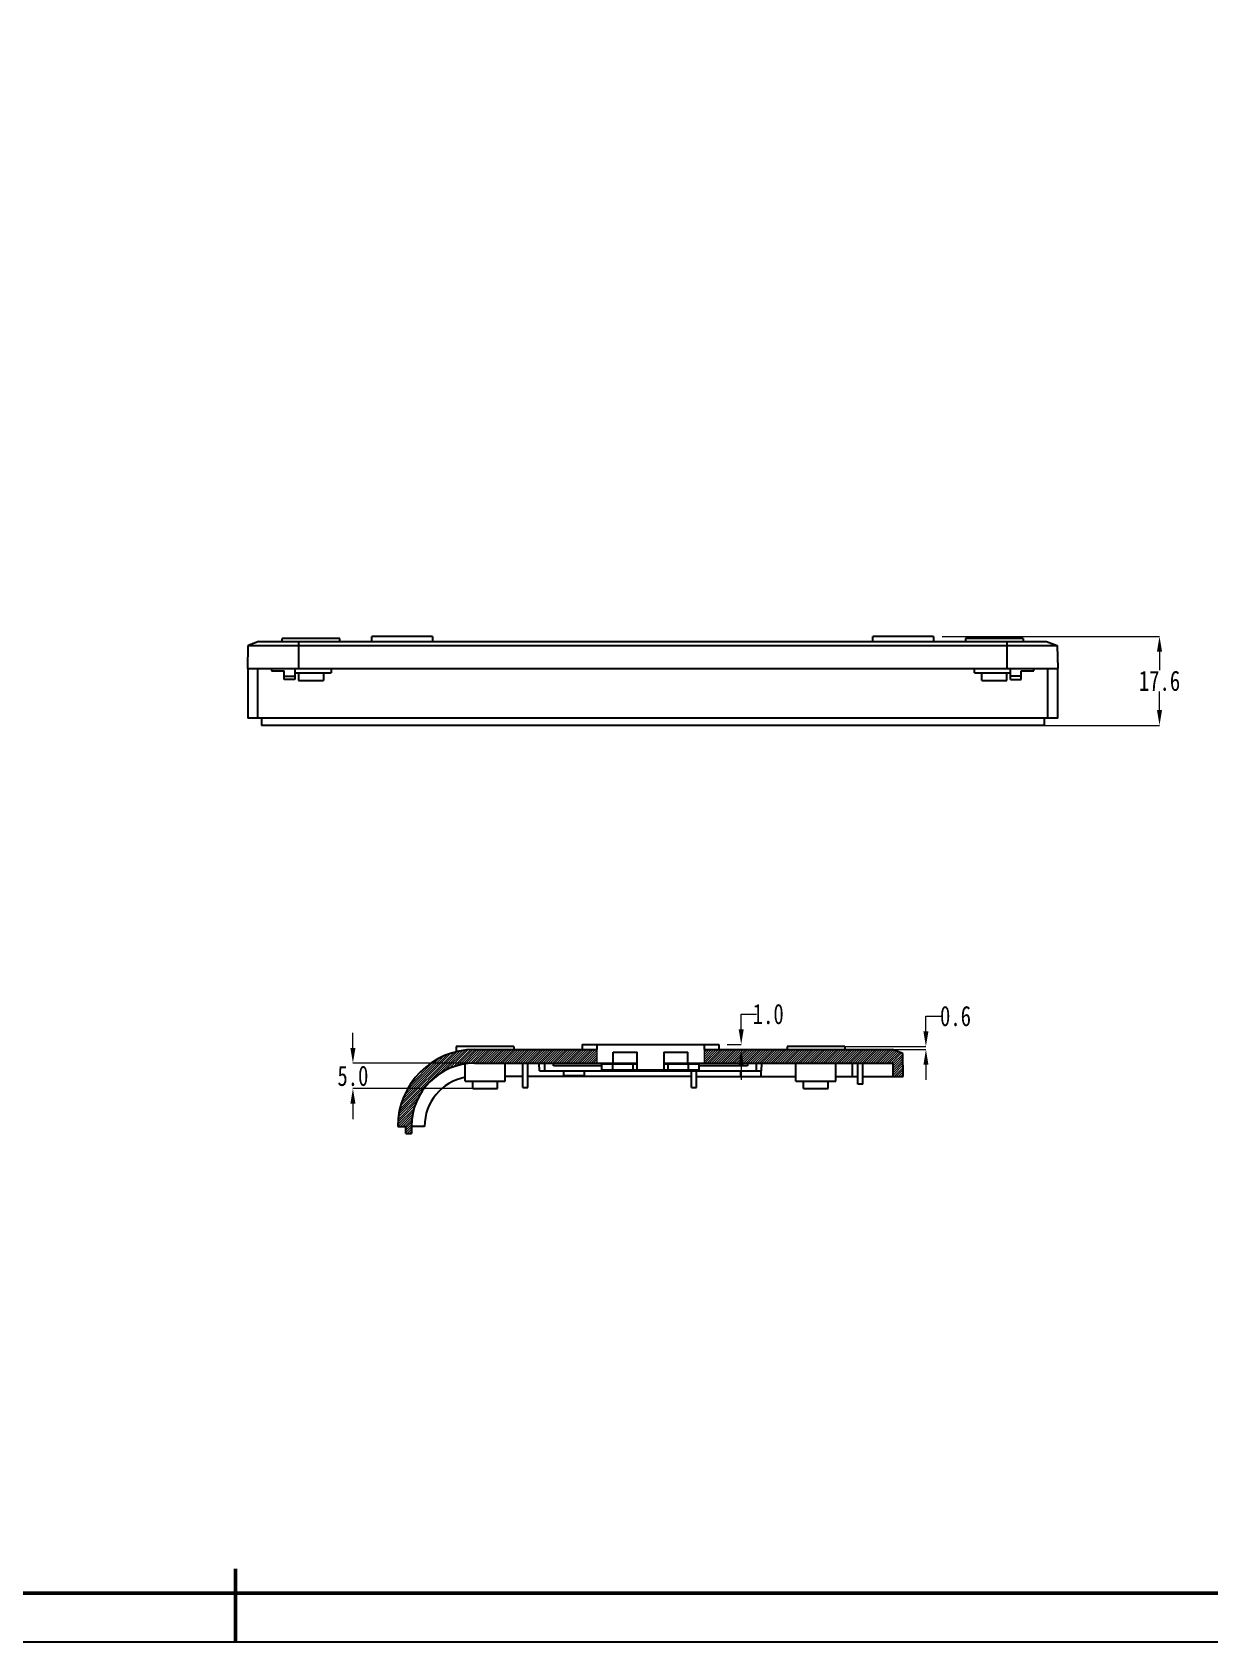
# Model space of a CAD drawing. Header units: millimetres. Extents: x 913 to 1720, y -130 to 440.
# Drawn here: x 1276.5 to 1508.8, y -130.1 to 187.6 of the extents above; entities that cross this region are included whole.
import ezdxf

# ---------------------------------------------------------------- set-up
doc = ezdxf.new("R2010")
doc.units = ezdxf.units.MM
doc.header["$LTSCALE"] = 30.734
doc.header["$PDSIZE"] = 0.3
doc.layers.get('0').update_dxf_attribs({"linetype": 'CONTINUOUS'})
doc.layers.get('Defpoints').update_dxf_attribs({"linetype": 'CONTINUOUS'})
doc.layers.add('图框_内框线', color=5, linetype='CONTINUOUS', lineweight=50)
doc.layers.add('图框_外框线', color=7, linetype='CONTINUOUS')
doc.styles.get("Standard").update_dxf_attribs({"font": 'txt', "width": 0.75})
doc.dimstyles.get("Standard").update_dxf_attribs({"dimtxt": 3, "dimasz": 3, "dimexe": 0.18, "dimexo": 0.0625, "dimgap": 0.09, "dimtad": 1, "dimdsep": 46, "dimtxsty": 'Standard', "dimcen": 0.09, "dimadec": 0, "dimazin": 0, "dimtol": 1, "dimtp": 0.01, "dimtm": 0.01, "dimtfac": 1, "dimtofl": 0, "dimtmove": 0, "dimatfit": 3, "dimfxl": 0, "dimtolj": 1, "dimarcsym": 0})

# ---------------------------------------------------------------- blocks, each defined once
blk = doc.blocks.new('*D34')
at = {"color": 0, "lineweight": 0}
for p, q in [((1177.34, 279.91), (1177.34, 289.97)), ((1165.74, 284.96), (1173.14, 284.95)), ((1172.31, 284.94), (1182.36, 284.94)), ((1452.92, -9.61), (1452.92, -6.61)), ((1452.92, -6.61), (1455.92, -6.61)), ((1435.29, -12.61), (1452.92, -12.61)), ((1435.29, -13.21), (1452.92, -13.21)), ((1452.92, -16.21), (1452.92, -19.21))]:
    blk.add_line(p, q, dxfattribs=at)
for points in [[(1173.14, 285.45), (1173.13, 284.45), (1176.14, 284.94)], [(1452.42, -9.61), (1453.42, -9.61), (1452.92, -12.61)], [(1452.42, -16.21), (1453.42, -16.21), (1452.92, -13.21)]]:
    blk.add_solid(points, dxfattribs=at)
at = {"layer": 'Defpoints', "color": 0, "lineweight": 0}
for p in [(1176.14, 284.94), (1178.54, 284.93), (1431.8, -12.61), (1452.92, -12.61), (1431.8, -13.21)]:
    blk.add_point(p, dxfattribs=at)
at = {"color": 0, "lineweight": 0, "char_height": 4, "attachment_point": 5}
for s, insert in [('\\A1;%%c2.4-4', (1158.15, 284.96)), ('\\A1;0.6', (1458.76, -6.61))]:
    blk.add_mtext(s, dxfattribs=dict(at, insert=insert))
blk = doc.blocks.new('*D36')
at = {"color": 0, "lineweight": 0}
for p, q in [((1069.94, 217.7), (1069.94, 231.89)), ((1072.94, 231.89), (1105.3, 231.89)), ((1146.84, 231.89), (1114.48, 231.89)), ((1149.84, 217.7), (1149.84, 231.89)), ((1339.8, -12.91), (1339.8, -9.91)), ((1363.56, -15.91), (1339.8, -15.91)), ((1363.56, -20.91), (1339.8, -20.91)), ((1339.8, -23.91), (1339.8, -26.91))]:
    blk.add_line(p, q, dxfattribs=at)
for points in [[(1072.94, 232.39), (1072.94, 231.39), (1069.94, 231.89)], [(1146.84, 232.39), (1146.84, 231.39), (1149.84, 231.89)], [(1339.3, -12.91), (1340.3, -12.91), (1339.8, -15.91)], [(1339.3, -23.91), (1340.3, -23.91), (1339.8, -20.91)]]:
    blk.add_solid(points, dxfattribs=at)
at = {"layer": 'Defpoints', "color": 0, "lineweight": 0}
for p in [(1069.94, 231.89), (1069.94, 214.21), (1149.84, 214.21), (1367.05, -15.91), (1339.8, -20.91), (1367.05, -20.91)]:
    blk.add_point(p, dxfattribs=at)
at = {"color": 0, "lineweight": 0, "char_height": 4, "attachment_point": 5}
for s, insert in [('\\A1;79.9', (1109.89, 231.89)), ('\\A1;5.0', (1339.8, -18.41))]:
    blk.add_mtext(s, dxfattribs=dict(at, insert=insert))
blk = doc.blocks.new('*D59')
at = {"color": 0, "lineweight": 0}
for p, q in [((1456.14, 68.33), (1499.03, 68.33)), ((1499.03, 65.33), (1499.03, 61.64)), ((1499.03, 53.78), (1499.03, 57.46)), ((1456.14, 50.78), (1499.03, 50.78))]:
    blk.add_line(p, q, dxfattribs=at)
for points in [[(1498.53, 65.33), (1499.53, 65.33), (1499.03, 68.33)], [(1498.53, 53.78), (1499.53, 53.78), (1499.03, 50.78)]]:
    blk.add_solid(points, dxfattribs=at)
at = {"layer": 'Defpoints', "color": 0, "lineweight": 0}
for p in [(1452.65, 68.33), (1452.65, 50.78), (1499.03, 50.78)]:
    blk.add_point(p, dxfattribs=at)
at = {"color": 0, "lineweight": 0, "insert": (1499.03, 59.55), "char_height": 4, "attachment_point": 5}
blk.add_mtext('\\A1;17.6', dxfattribs=at)
blk = doc.blocks.new('*D35')
at = {"color": 0, "lineweight": 0}
for p, q in [((1416.45, -9.21), (1416.45, -6.21)), ((1416.45, -6.21), (1419.45, -6.21)), ((1413.66, -12.21), (1416.45, -12.21)), ((1413.66, -13.21), (1416.45, -13.21)), ((1416.45, -16.21), (1416.45, -19.21))]:
    blk.add_line(p, q, dxfattribs=at)
for points in [[(1415.95, -9.21), (1416.95, -9.21), (1416.45, -12.21)], [(1415.95, -16.21), (1416.95, -16.21), (1416.45, -13.21)]]:
    blk.add_solid(points, dxfattribs=at)
at = {"layer": 'Defpoints', "color": 0, "lineweight": 0}
for p in [(1410.16, -12.21), (1416.45, -12.21), (1410.16, -13.21)]:
    blk.add_point(p, dxfattribs=at)
at = {"color": 0, "lineweight": 0, "insert": (1421.79, -6.21), "char_height": 4, "attachment_point": 5}
blk.add_mtext('\\A1;1.0', dxfattribs=at)

msp = doc.modelspace()

# ---------------------------------------------------------------- hatches: boundary and pattern name
at = {"lineweight": 0}
h = msp.add_hatch(dxfattribs=at)
h.set_pattern_fill('ANSI31', color=256, scale=0.1, style=0)
h.paths.add_polyline_path([(1363.8, -15.91), (1387.97, -15.91), (1387.97, -13.21), (1363.8, -13.21, 0.414214), (1348.65, -28.36), (1350.25, -28.36), (1350.25, -29.76), (1351.35, -29.76), (1351.35, -28.36, -0.414214)])
h = msp.add_hatch(dxfattribs=at)
h.set_pattern_fill('ANSI31', color=256, scale=0.1, style=0)
h.paths.add_polyline_path([(1448.33, -13.96), (1446.25, -13.21), (1409.12, -13.21), (1409.12, -15.91), (1446.45, -15.91), (1446.45, -18.51), (1448.45, -18.51)])

# ---------------------------------------------------------------- linework, layer by layer
at = {"color": 7, "linetype": 'Continuous'}
for p, q in [((1321.23, 67.33), (1319.15, 66.57)), ((1321.23, 67.33), (1476.73, 67.33)), ((1337.23, 67.93), (1325.83, 67.93)), ((1325.83, 67.33), (1325.83, 67.93)), ((1337.23, 67.33), (1337.23, 67.93)), ((1355.53, 68.33), (1343.53, 68.33)), ((1343.53, 67.33), (1343.53, 68.33)), ((1355.53, 68.33), (1355.53, 67.33)), ((1442.43, 67.33), (1442.43, 68.33)), ((1454.43, 68.33), (1442.43, 68.33)), ((1454.43, 68.33), (1454.43, 67.33)), ((1460.73, 67.93), (1460.73, 67.33)), ((1472.13, 67.93), (1460.73, 67.93)), ((1472.13, 67.93), (1472.13, 67.33)), ((1476.73, 67.33), (1478.82, 66.57)), ((1319.03, 62.03), (1319.15, 66.57)), ((1319.15, 66.57), (1478.82, 66.57)), ((1478.82, 66.57), (1478.93, 62.03)), ((1319.03, 62.03), (1478.93, 62.03)), ((1319.03, 62.03), (1319.03, 52.18)), ((1321.03, 52.18), (1321.03, 62.03)), ((1323.73, 62.03), (1323.73, 61.53)), ((1323.73, 61.53), (1326.23, 61.53)), ((1326.23, 59.83), (1326.23, 61.53)), ((1326.23, 60.48), (1328.33, 60.48)), ((1328.33, 62.03), (1328.33, 59.83)), ((1328.33, 61.13), (1335.48, 61.13)), ((1329.08, 61.13), (1329.08, 59.63)), ((1333.98, 61.13), (1333.98, 59.63)), ((1335.48, 62.03), (1335.48, 61.13)), ((1462.48, 61.13), (1462.48, 62.03)), ((1462.48, 61.13), (1469.63, 61.13)), ((1463.98, 59.63), (1463.98, 61.13)), ((1468.88, 59.63), (1468.88, 61.13)), ((1469.63, 59.83), (1469.63, 62.03)), ((1471.73, 60.48), (1469.63, 60.48)), ((1471.73, 59.83), (1471.73, 61.53)), ((1471.73, 61.53), (1474.23, 61.53)), ((1474.23, 61.53), (1474.23, 62.03)), ((1476.93, 62.03), (1476.93, 52.18)), ((1478.93, 52.18), (1478.93, 62.03)), ((1328.33, 59.83), (1326.23, 59.83)), ((1329.08, 59.63), (1333.98, 59.63)), ((1463.98, 59.63), (1468.88, 59.63)), ((1469.63, 59.83), (1471.73, 59.83)), ((1321.73, 52.18), (1319.03, 52.18)), ((1321.73, 52.18), (1321.73, 50.78)), ((1476.23, 52.18), (1476.23, 50.78)), ((1478.93, 52.18), (1476.23, 52.18)), ((1476.23, 50.78), (1321.73, 50.78)), ((1371.6, -12.61), (1360.2, -12.61)), ((1360.2, -12.61), (1360.2, -13.64)), ((1371.6, -12.61), (1371.6, -13.21)), ((1385.05, -12.21), (1412.05, -12.21)), ((1385.05, -12.21), (1385.05, -13.21)), ((1387.97, -12.21), (1387.97, -13.21)), ((1409.12, -12.21), (1409.12, -13.21)), ((1412.05, -12.21), (1412.05, -13.21)), ((1425.5, -12.61), (1425.5, -13.21)), ((1436.9, -12.61), (1425.5, -12.61)), ((1436.9, -12.61), (1436.9, -13.21)), ((1363.8, -13.21), (1387.97, -13.21)), ((1391.15, -13.71), (1395.9, -13.71)), ((1391.15, -15.91), (1391.15, -13.71)), ((1395.9, -17.21), (1395.9, -13.71)), ((1401.2, -13.71), (1405.95, -13.71)), ((1401.2, -13.71), (1401.2, -17.21)), ((1405.95, -15.91), (1405.95, -13.71)), ((1409.12, -13.21), (1446.25, -13.21)), ((1448.33, -13.96), (1446.25, -13.21)), ((1448.45, -18.51), (1448.33, -13.96)), ((1361.95, -19.41), (1361.95, -16.05)), ((1363.8, -15.91), (1395.9, -15.91)), ((1369.85, -19.41), (1369.85, -15.91)), ((1373.35, -18.51), (1369.85, -18.51)), ((1373.35, -20.71), (1373.35, -15.91)), ((1374.35, -20.71), (1374.35, -15.91)), ((1406.65, -18.51), (1374.35, -18.51)), ((1376.65, -17.41), (1376.57, -15.91)), ((1376.65, -17.41), (1420.45, -17.41)), ((1388.95, -16.41), (1379.39, -16.41)), ((1381.4, -17.41), (1381.4, -18.31)), ((1381.4, -18.31), (1385.5, -18.31)), ((1385.5, -18.31), (1385.5, -17.41)), ((1395.9, -16.11), (1388.95, -16.11)), ((1388.95, -17.21), (1388.95, -16.11)), ((1388.95, -17.21), (1408.15, -17.21)), ((1395.14, -17.21), (1395.14, -16.11)), ((1397.62, -17.41), (1397.61, -17.21)), ((1399.48, -17.21), (1399.47, -17.41)), ((1401.2, -15.91), (1446.45, -15.91)), ((1408.15, -16.11), (1401.2, -16.11)), ((1401.95, -16.11), (1401.95, -17.21)), ((1406.65, -16.11), (1406.65, -15.91)), ((1406.65, -20.71), (1406.65, -17.41)), ((1407.65, -16.11), (1407.65, -15.91)), ((1407.65, -20.71), (1407.65, -17.41)), ((1407.65, -18.51), (1427.25, -18.51)), ((1408.15, -17.21), (1408.15, -16.11)), ((1417.7, -16.41), (1408.15, -16.41)), ((1416.3, -17.41), (1416.3, -18.51)), ((1420.4, -18.51), (1420.4, -17.41)), ((1420.45, -17.41), (1420.52, -15.91)), ((1427.25, -19.41), (1427.25, -15.91)), ((1435.15, -19.41), (1435.15, -15.91)), ((1435.15, -18.51), (1439.45, -18.51)), ((1439.45, -20.06), (1439.45, -15.91)), ((1440.45, -20.06), (1440.45, -15.91)), ((1440.45, -18.51), (1448.45, -18.51)), ((1446.45, -18.51), (1446.45, -15.91)), ((1361.95, -19.41), (1369.85, -19.41)), ((1363.45, -20.91), (1363.45, -19.41)), ((1363.45, -20.91), (1368.35, -20.91)), ((1368.35, -20.91), (1368.35, -19.41)), ((1373.35, -20.71), (1374.35, -20.71)), ((1406.65, -20.71), (1407.65, -20.71)), ((1427.25, -19.41), (1435.15, -19.41)), ((1428.75, -20.91), (1428.75, -19.41)), ((1428.75, -20.91), (1433.65, -20.91)), ((1433.65, -20.91), (1433.65, -19.41)), ((1440.45, -20.06), (1439.45, -20.06)), ((1348.65, -28.36), (1350.25, -28.36)), ((1350.25, -29.76), (1350.25, -28.36)), ((1353.95, -28.36), (1351.35, -28.36)), ((1351.35, -28.36), (1351.35, -29.76)), ((1350.25, -29.76), (1351.35, -29.76))]:
    msp.add_line(p, q, dxfattribs=at)
at = {"color": 9, "linetype": 'Continuous'}
for p, q in [((1329.03, 67.33), (1329.03, 62.03)), ((1468.93, 62.03), (1468.93, 67.33)), ((1476.23, 52.18), (1321.73, 52.18)), ((1377.6, -15.91), (1377.6, -17.41)), ((1391.05, -16.11), (1391.05, -17.21)), ((1406.05, -17.21), (1406.05, -16.11)), ((1419.5, -17.41), (1419.5, -15.91)), ((1438.45, -18.51), (1438.45, -15.91))]:
    msp.add_line(p, q, dxfattribs=at)
at = {"lineweight": 0}
for p, q in [((1387.97, -13.21), (1387.97, -15.91)), ((1409.12, -13.21), (1409.12, -15.91))]:
    msp.add_line(p, q, dxfattribs=at)
at = {"color": 7, "linetype": 'Continuous'}
for points in [[(1379.39, -16.41), (1379.39, -16.35), (1379.39, -16.3), (1379.39, -16.24), (1379.39, -16.19), (1379.39, -16.13), (1379.39, -16.07), (1379.38, -16.02), (1379.38, -15.96), (1379.38, -15.91)], [(1417.71, -15.91), (1417.71, -15.96), (1417.71, -16.02), (1417.71, -16.07), (1417.71, -16.13), (1417.71, -16.19), (1417.71, -16.24), (1417.71, -16.3), (1417.71, -16.35), (1417.7, -16.41)]]:
    msp.add_lwpolyline(points, dxfattribs=at)
for radius, start in [(15.15, 90), (12.45, 90), (9.85, 100.8281)]:
    msp.add_arc((1363.8, -28.36), radius, start, 180, dxfattribs=at)
at = {"layer": '图框_内框线', "color": 0}
msp.add_lwpolyline([(936.91, -120.49), (1710.67, -120.49), (1710.67, 430.55), (936.91, 430.55)], close=True, dxfattribs=at)
msp.add_lwpolyline([(1316.59, -130.09), (1316.59, -115.69)], dxfattribs=at)
at = {"layer": '图框_外框线', "color": 0}
msp.add_lwpolyline([(912.91, -130.09), (1720.27, -130.09), (1720.27, 440.15), (912.91, 440.15)], close=True, dxfattribs=at)

# ---------------------------------------------------------------- dimensions: what is measured, and where the dimension line sits
at = {"lineweight": 0}
dim = msp.add_diameter_dim_2p(p1=(1178.54, 284.93), p2=(1176.14, 284.94), text='%%c2.4-4', dimstyle='Standard', override={"dimtxt": 4, "dimexe": 0, "dimexo": 3.4925, "dimtad": 0, "dimtih": 1, "dimtoh": 1, "dimdec": 1, "dimzin": 0, "dimdsep": 0, "dimcen": 5.0292, "dimtol": 0, "dimtdec": 1, "dimtzin": 0, "dimlwd": 0, "dimlwe": 0}, dxfattribs=at)
dim.commit()
dim.dimension.update_dxf_attribs({"geometry": '*D34', "text_midpoint": (1165.74, 284.96), "dimtype": 163})
for base, p1, p2, picture, middle in [((1452.92, -12.61), (1431.8, -13.21), (1431.8, -12.61), '*D34', (1458.76, -6.61)), ((1339.8, -20.91), (1367.05, -15.91), (1367.05, -20.91), '*D36', (1339.8, -18.41)), ((1499.02559607, 50.77954657), (1452.6519466, 68.32954657), (1452.6519466, 50.77954657), '*D59', (1499.02559607, 59.55454657)), ((1416.45, -12.21), (1410.16, -13.21), (1410.16, -12.21), '*D35', (1421.79, -6.21))]:
    dim = msp.add_linear_dim(base=base, p1=p1, p2=p2, angle=90, dimstyle='Standard', override={"dimtxt": 4, "dimexe": 0, "dimexo": 3.4925, "dimtad": 0, "dimtih": 1, "dimtoh": 1, "dimdec": 1, "dimzin": 0, "dimdsep": 0, "dimcen": 5.0292, "dimtol": 0, "dimtdec": 1, "dimtzin": 0, "dimlwd": 0, "dimlwe": 0}, dxfattribs=at)
    dim.commit()
    dim.dimension.update_dxf_attribs({"geometry": picture, "text_midpoint": middle})
dim = msp.add_linear_dim(base=(1069.94, 231.89), p1=(1149.84, 214.21), p2=(1069.94, 214.21), dimstyle='Standard', override={"dimtxt": 4, "dimexe": 0, "dimexo": 3.4925, "dimtad": 0, "dimtih": 1, "dimtoh": 1, "dimdec": 1, "dimzin": 0, "dimdsep": 0, "dimcen": 5.0292, "dimtol": 0, "dimtdec": 1, "dimtzin": 0, "dimlwd": 0, "dimlwe": 0}, dxfattribs=at)
dim.commit()
dim.dimension.update_dxf_attribs({"geometry": '*D36', "text_midpoint": (1109.89, 231.89), "dimtype": 160})

doc.saveas('drawing.dxf')
